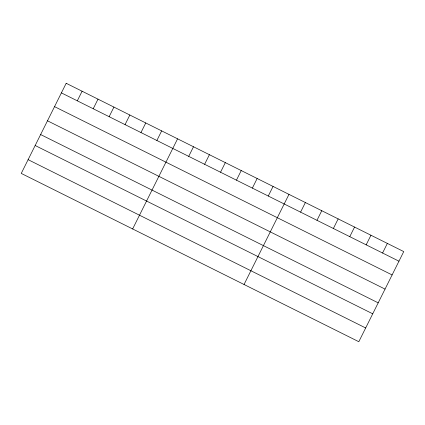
<?xml version="1.0" encoding="UTF-8"?>
<svg xmlns="http://www.w3.org/2000/svg" width="425" height="425" viewBox="0 0 425 425"><rect width="100%" height="100%" fill="white"/><g stroke="black" fill="none" stroke-linecap="round" stroke-linejoin="round"><path stroke-width="0.64" d="M77.313 100.821L82.099 91.221M93.224 108.757L98.01 99.152M109.14 116.689L113.927 107.089M125.051 124.626L129.838 115.021M140.967 132.558L145.754 122.958M156.878 140.494L161.665 130.889M132.648 228.953L177.581 138.826M188.705 156.363L193.497 146.763M204.622 164.294L209.408 154.695M220.538 172.231L225.324 162.632M236.449 180.163L241.235 170.563M252.365 188.1L257.152 178.5M268.276 196.031L273.062 186.432M244.046 284.49L263.383 245.698M263.42 245.623L288.979 194.368M300.587 212.144L305.373 202.539M316.981 220.315L321.767 210.715M333.381 228.491L338.167 218.891M349.775 236.667L354.562 227.067M366.169 244.843L370.956 235.243M382.569 253.018L387.356 243.413M61.397 92.889L398.963 261.189M54.543 106.632L392.11 274.938M47.483 120.796L385.05 289.101M40.63 134.544L378.197 302.844M35.163 145.499L372.73 313.804M28.103 159.662L365.67 327.967M66.183 83.284L21.25 173.411L358.817 341.716L403.75 251.589L66.183 83.284"/></g></svg>
